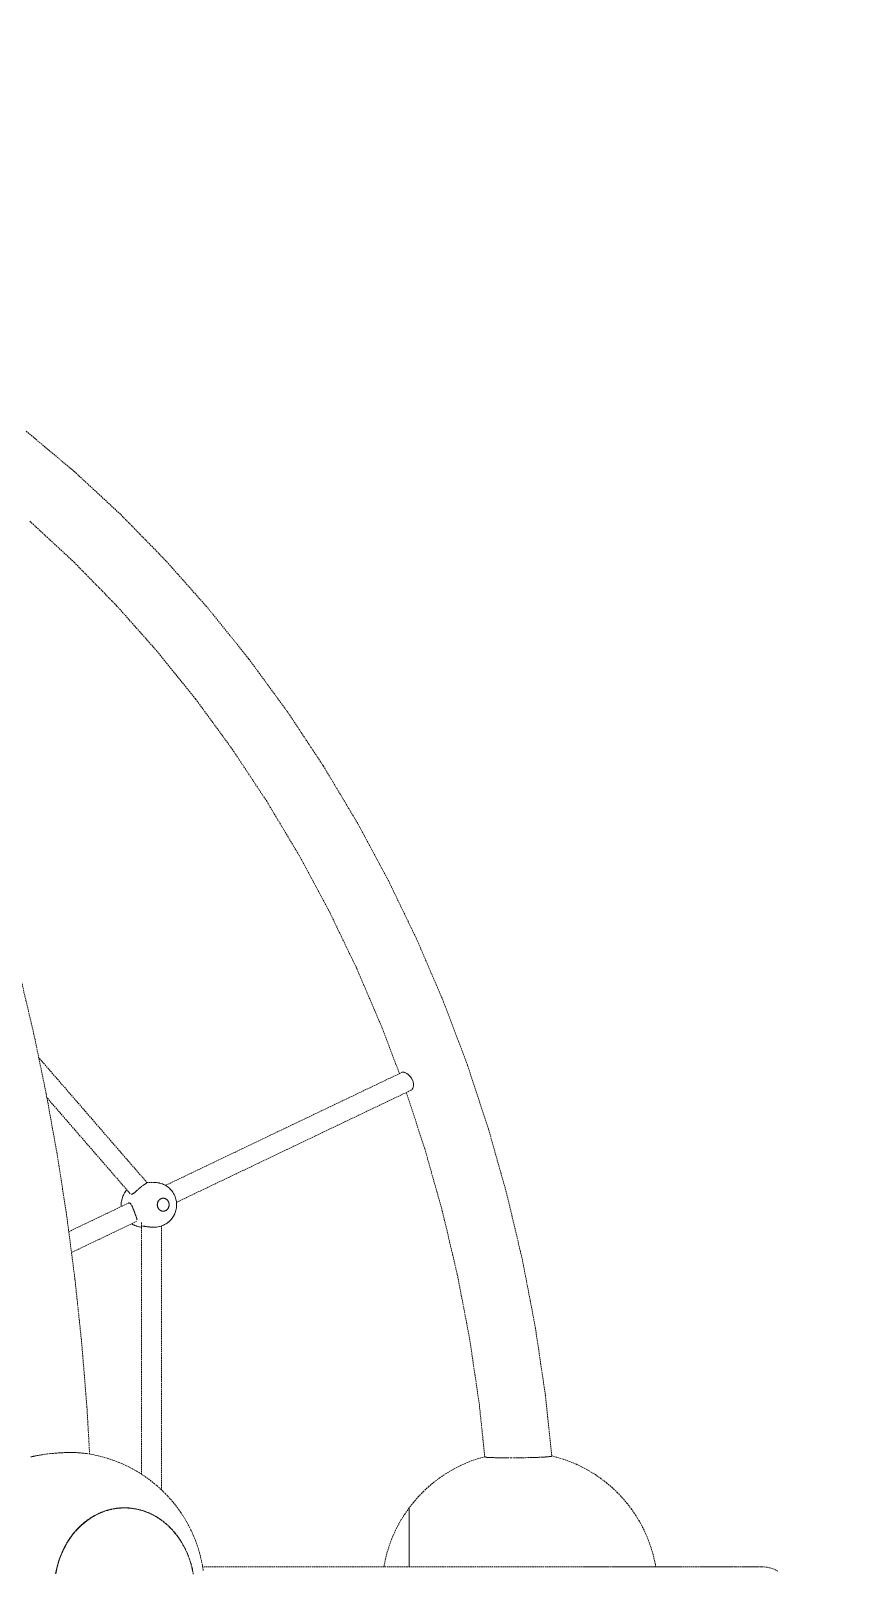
# Model space of a CAD drawing. Header units: millimetres. Extents: x -4710 to 4801, y -2494 to 3533.
# Drawn here: x 2598 to 3325, y 782 to 2168 of the extents above; entities that cross this region are included whole.
import ezdxf

# ---------------------------------------------------------------- set-up
doc = ezdxf.new("R2010")
doc.units = ezdxf.units.MM
doc.linetypes.add('HIDDEN', pattern=[1.905, 1.27, -0.635])
doc.layers.add('DIKOM_ЗОНА', color=90, linetype='Continuous')
doc.layers.add('DIKOM_ОБЪЕКТ', color=7, linetype='Continuous')

msp = doc.modelspace()

# ---------------------------------------------------------------- linework, layer by layer
at = {"layer": 'DIKOM_ЗОНА', "color": 3, "lineweight": 15}
msp.add_lwpolyline([(4784.014, 570.156, 0.09387458), (4783.602, 942.374, 0.29958044), (2291.139, 3510.482, 0.06874239), (1632.505, 3510.482, 0.06059), (1009.06, 3334.362, -0.20081277), (236.945, 3334.362, 0.06059), (-386.5, 3510.482, 0.06874239), (-1045.134, 3510.482, 0.29958044), (-3537.597, 942.374, 0.09387458), (-3538.009, 570.156, 0.30023222), (-1045.134, -2003.615, 0.06874239), (-386.5, -2003.615, 0.06059), (236.945, -1827.494, -0.20081277), (1009.06, -1827.494, 0.06059), (1632.505, -2003.615, 0.06874239), (2291.139, -2003.615, 0.30023222)], format="xyb", close=True, dxfattribs=at)
at = {"layer": 'DIKOM_ОБЪЕКТ', "color": 7, "linetype": 'HIDDEN', "lineweight": 15}
for p, q in [((2594.24, 1807.834), (2637.518, 1771.526)), ((2637.518, 1771.526), (2679.227, 1732.846)), ((2679.227, 1732.846), (2719.268, 1691.885)), ((2597.433, 1726.893), (2637.308, 1689.913)), ((2719.268, 1691.885), (2757.549, 1648.738)), ((2637.308, 1689.913), (2675.59, 1650.752)), ((2675.59, 1650.752), (2712.188, 1609.501)), ((2757.549, 1648.738), (2793.979, 1603.505)), ((2712.188, 1609.501), (2747.018, 1566.257)), ((2794.531, 1602.802), (2793.979, 1603.505)), ((2794.531, 1602.802), (2828.998, 1555.63)), ((2746.604, 1566.77), (2779.474, 1521.783)), ((2828.998, 1555.63), (2861.451, 1506.589)), ((2779.474, 1521.783), (2810.553, 1474.818)), ((2861.451, 1506.589), (2891.814, 1455.796)), ((2810.553, 1474.818), (2839.632, 1426.174)), ((2891.814, 1455.796), (2920.017, 1403.367)), ((2839.632, 1426.174), (2866.641, 1375.965)), ((2920.017, 1403.367), (2945.993, 1349.427)), ((2866.641, 1375.965), (2891.517, 1324.308)), ((2945.993, 1349.427), (2969.682, 1294.1)), ((2588.783, 1317.916), (2601.158, 1265.193)), ((2891.517, 1324.308), (2914.204, 1271.322)), ((2969.682, 1294.1), (2991.027, 1237.517)), ((2601.158, 1265.193), (2612.303, 1211.383)), ((2914.204, 1271.322), (2929.899, 1229.718)), ((2703.038, 1131.496), (2605.529, 1244.091)), ((2991.189, 1237.035), (2991.027, 1237.517)), ((2991.189, 1237.035), (3010.124, 1179.385)), ((2932.396, 1230.912), (2719.483, 1129.082)), ((2932.439, 1230.929), (2932.82, 1231.053)), ((2932.891, 1231.065), (2933.324, 1231.127)), ((2933.364, 1231.122), (2933.745, 1231.061)), ((2933.779, 1231.052), (2934.177, 1230.925)), ((2934.213, 1230.911), (2934.623, 1230.719)), ((2934.667, 1230.703), (2935.152, 1230.519)), ((2935.299, 1230.457), (2935.849, 1230.181)), ((2935.898, 1230.152), (2936.461, 1229.806)), ((2936.51, 1229.773), (2936.714, 1229.624)), ((2936.715, 1229.624), (2937.099, 1229.381)), ((2937.152, 1229.345), (2937.315, 1229.222)), ((2937.315, 1229.222), (2937.735, 1228.909)), ((2937.787, 1228.869), (2938.351, 1228.375)), ((2938.45, 1228.281), (2939.001, 1227.727)), ((2939.047, 1227.674), (2939.534, 1227.118)), ((2939.619, 1227.023), (2940.125, 1226.408)), ((2940.23, 1226.263), (2940.628, 1225.698)), ((2940.667, 1225.639), (2941.086, 1224.942)), ((2941.121, 1224.881), (2941.489, 1224.162)), ((2941.546, 1224.035), (2941.853, 1223.312)), ((2941.875, 1223.247), (2942.118, 1222.514)), ((2942.135, 1222.449), (2942.321, 1221.7)), ((2942.333, 1221.634), (2942.458, 1220.889)), ((2942.465, 1220.826), (2942.523, 1220.106)), ((2942.525, 1220.043), (2942.518, 1219.522)), ((2612.303, 1211.383), (2622.193, 1156.601)), ((2687.764, 1121.641), (2612.897, 1208.089)), ((2729.405, 1113.877), (2940.19, 1214.699)), ((2936.087, 1212.736), (2952.655, 1162.292)), ((2940.463, 1214.847), (2940.19, 1214.699)), ((2940.934, 1215.191), (2940.57, 1214.908)), ((2941.293, 1215.571), (2940.965, 1215.216)), ((2941.64, 1216.061), (2941.349, 1215.637)), ((2941.923, 1216.589), (2941.751, 1216.28)), ((2942.162, 1217.172), (2941.946, 1216.635)), ((2942.337, 1217.806), (2942.18, 1217.221)), ((2942.452, 1218.496), (2942.35, 1217.858)), ((2942.507, 1219.237), (2942.466, 1218.61)), ((3010.124, 1179.385), (3026.625, 1120.745)), ((2622.193, 1156.601), (2630.807, 1100.963)), ((2952.655, 1162.292), (2968.49, 1106.02)), ((2683.576, 1123.525), (2682.923, 1122.574)), ((2684.283, 1124.429), (2683.576, 1123.525)), ((2684.822, 1125.037), (2684.283, 1124.429)), ((2692.232, 1123.048), (2691.921, 1122.8)), ((2692.531, 1123.301), (2692.237, 1123.052)), ((2692.751, 1123.496), (2692.554, 1123.321)), ((2693.197, 1123.869), (2692.876, 1123.597)), ((2693.52, 1124.152), (2693.202, 1123.874)), ((2693.8, 1124.408), (2693.644, 1124.265)), ((2694.177, 1124.734), (2693.849, 1124.45)), ((2694.509, 1125.032), (2694.184, 1124.74)), ((2695.182, 1125.628), (2694.849, 1125.34)), ((2695.518, 1125.929), (2695.189, 1125.635)), ((2696.209, 1126.53), (2695.868, 1126.237)), ((2696.532, 1126.815), (2696.217, 1126.537)), ((2696.914, 1127.132), (2696.607, 1126.882)), ((2697.273, 1127.432), (2696.924, 1127.139)), ((2698.007, 1128.026), (2697.646, 1127.74)), ((2698.256, 1128.231), (2698.007, 1128.026)), ((2698.933, 1128.745), (2698.378, 1128.326)), ((2699.479, 1129.145), (2699.134, 1128.905)), ((2699.847, 1129.414), (2699.495, 1129.155)), ((2700.483, 1129.843), (2700.007, 1129.524)), ((2700.938, 1130.139), (2700.666, 1129.974)), ((2701.273, 1130.356), (2700.95, 1130.146)), ((2701.758, 1130.644), (2701.37, 1130.419)), ((2702.408, 1131.021), (2702.115, 1130.856)), ((2702.834, 1131.277), (2702.651, 1131.167)), ((2702.825, 1131.742), (2708.876, 1131.788)), ((2709.92, 1131.787), (2708.876, 1131.788)), ((2709.92, 1131.787), (2710.427, 1131.756)), ((2710.962, 1131.721), (2710.427, 1131.756)), ((2710.962, 1131.721), (2711.528, 1131.683)), ((2712.623, 1131.537), (2711.528, 1131.683)), ((2713.707, 1131.318), (2712.623, 1131.537)), ((2713.707, 1131.318), (2714.175, 1131.222)), ((2714.175, 1131.222), (2715.24, 1130.933)), ((2715.24, 1130.933), (2716.288, 1130.574)), ((2716.722, 1130.418), (2716.288, 1130.574)), ((2716.722, 1130.418), (2717.739, 1129.993)), ((2717.739, 1129.993), (2718.731, 1129.502)), ((2719.117, 1129.293), (2718.731, 1129.502)), ((2719.117, 1129.293), (2720.069, 1128.743)), ((2720.069, 1128.743), (2720.989, 1128.131)), ((2720.989, 1128.131), (2721.875, 1127.459)), ((2722.185, 1127.219), (2721.875, 1127.459)), ((2722.185, 1127.219), (2723.019, 1126.501)), ((2723.019, 1126.501), (2723.811, 1125.729)), ((2723.811, 1125.729), (2724.56, 1124.905)), ((2724.782, 1124.657), (2724.56, 1124.905)), ((2724.782, 1124.657), (2725.472, 1123.802)), ((2725.472, 1123.802), (2726.113, 1122.902)), ((2726.704, 1121.961), (2726.113, 1122.902)), ((2632.555, 1087.505), (2686.093, 1113.113)), ((2679.684, 1112.512), (2679.665, 1111.374)), ((2679.665, 1111.374), (2679.71, 1110.236)), ((2679.769, 1113.647), (2679.684, 1112.512)), ((2679.919, 1114.774), (2679.769, 1113.647)), ((2680.132, 1115.888), (2679.919, 1114.774)), ((2680.439, 1117.127), (2680.156, 1116.002)), ((2680.786, 1118.23), (2680.439, 1117.127)), ((2681.196, 1119.307), (2680.786, 1118.23)), ((2681.665, 1120.353), (2681.196, 1119.307)), ((2682.194, 1121.364), (2681.665, 1120.353)), ((2682.78, 1122.338), (2682.194, 1121.364)), ((2682.78, 1122.338), (2682.923, 1122.574)), ((2686.312, 1113.208), (2686.102, 1113.116)), ((2686.527, 1113.272), (2686.313, 1113.209)), ((2686.535, 1113.273), (2686.749, 1113.303)), ((2686.756, 1113.303), (2686.972, 1113.3)), ((2686.98, 1113.298), (2687.205, 1113.258)), ((2687.204, 1113.258), (2687.423, 1113.181)), ((2687.43, 1113.178), (2687.641, 1113.067)), ((2687.648, 1113.062), (2687.851, 1112.919)), ((2688.056, 1112.74), (2688.251, 1112.543)), ((2688.312, 1112.47), (2688.446, 1112.312)), ((2688.454, 1112.301), (2688.633, 1112.055)), ((2688.582, 1121.207), (2688.792, 1121.196)), ((2688.633, 1112.055), (2688.803, 1111.787)), ((2688.792, 1121.196), (2689.016, 1121.208)), ((2688.872, 1111.665), (2688.983, 1111.489)), ((2689.278, 1121.269), (2689.019, 1121.208)), ((2689.026, 1111.414), (2689.161, 1111.173)), ((2689.161, 1111.173), (2689.32, 1110.858)), ((2689.548, 1121.354), (2689.283, 1121.271)), ((2689.33, 1110.838), (2689.477, 1110.521)), ((2689.822, 1121.461), (2689.551, 1121.355)), ((2689.655, 1110.149), (2689.808, 1109.799)), ((2689.82, 1109.772), (2689.966, 1109.411)), ((2690.015, 1121.551), (2689.824, 1121.462)), ((2690.04, 1109.233), (2690.133, 1109.018)), ((2690.39, 1121.734), (2690.104, 1121.59)), ((2690.133, 1109.018), (2690.282, 1108.645)), ((2690.686, 1121.908), (2690.393, 1121.736)), ((2690.989, 1122.108), (2690.69, 1121.911)), ((2691.213, 1122.269), (2690.993, 1122.11)), ((2691.575, 1122.543), (2691.299, 1122.331)), ((2691.916, 1122.797), (2691.606, 1122.565)), ((2712.168, 1111.785), (2712.175, 1112.04)), ((2712.171, 1111.53), (2712.168, 1111.785)), ((2712.171, 1111.53), (2712.184, 1111.276)), ((2712.175, 1112.04), (2712.191, 1112.294)), ((2712.207, 1111.022), (2712.184, 1111.276)), ((2712.219, 1112.547), (2712.191, 1112.294)), ((2712.241, 1110.77), (2712.207, 1111.022)), ((2712.219, 1112.547), (2712.256, 1112.799)), ((2712.241, 1110.77), (2712.284, 1110.52)), ((2712.256, 1112.799), (2712.303, 1113.049)), ((2712.337, 1110.272), (2712.284, 1110.52)), ((2712.359, 1113.296), (2712.303, 1113.049)), ((2712.4, 1110.027), (2712.337, 1110.272)), ((2712.359, 1113.296), (2712.426, 1113.54)), ((2712.473, 1109.785), (2712.4, 1110.027)), ((2712.426, 1113.54), (2712.502, 1113.78)), ((2712.473, 1109.785), (2712.555, 1109.547)), ((2712.502, 1113.78), (2712.587, 1114.017)), ((2712.646, 1109.313), (2712.555, 1109.547)), ((2712.683, 1114.249), (2712.587, 1114.017)), ((2712.746, 1109.084), (2712.646, 1109.313)), ((2712.683, 1114.249), (2712.787, 1114.477)), ((2712.856, 1108.861), (2712.746, 1109.084)), ((2712.787, 1114.477), (2712.9, 1114.7)), ((2712.9, 1114.7), (2713.022, 1114.918)), ((2713.153, 1115.129), (2713.022, 1114.918)), ((2713.153, 1115.129), (2713.292, 1115.334)), ((2713.292, 1115.334), (2713.439, 1115.531)), ((2713.592, 1115.721), (2713.439, 1115.531)), ((2713.592, 1115.721), (2713.754, 1115.903)), ((2713.754, 1115.903), (2713.922, 1116.078)), ((2713.922, 1116.078), (2714.098, 1116.244)), ((2714.28, 1116.401), (2714.098, 1116.244)), ((2714.28, 1116.401), (2714.468, 1116.55)), ((2714.468, 1116.55), (2714.662, 1116.69)), ((2714.861, 1116.82), (2714.662, 1116.69)), ((2714.861, 1116.82), (2715.065, 1116.94)), ((2715.065, 1116.94), (2715.273, 1117.05)), ((2715.273, 1117.05), (2715.486, 1117.151)), ((2715.702, 1117.241), (2715.486, 1117.151)), ((2715.702, 1117.241), (2715.922, 1117.32)), ((2715.922, 1117.32), (2716.145, 1117.389)), ((2716.145, 1117.389), (2716.37, 1117.447)), ((2716.597, 1117.494), (2716.37, 1117.447)), ((2716.597, 1117.494), (2716.827, 1117.531)), ((2716.827, 1117.531), (2717.058, 1117.556)), ((2717.29, 1117.57), (2717.058, 1117.556)), ((2717.29, 1117.57), (2717.522, 1117.573)), ((2717.522, 1117.573), (2717.754, 1117.565)), ((2717.754, 1117.565), (2717.986, 1117.545)), ((2718.215, 1117.515), (2717.986, 1117.545)), ((2718.215, 1117.515), (2718.444, 1117.474)), ((2718.444, 1117.474), (2718.67, 1117.421)), ((2718.67, 1117.421), (2718.895, 1117.358)), ((2719.117, 1117.284), (2718.895, 1117.358)), ((2719.117, 1117.284), (2719.335, 1117.199)), ((2719.335, 1117.199), (2719.55, 1117.104)), ((2719.762, 1116.999), (2719.55, 1117.104)), ((2719.762, 1116.999), (2719.968, 1116.884)), ((2719.968, 1116.884), (2720.17, 1116.759)), ((2720.17, 1116.759), (2720.367, 1116.624)), ((2720.558, 1116.481), (2720.367, 1116.624)), ((2720.558, 1116.481), (2720.743, 1116.328)), ((2720.743, 1116.328), (2720.923, 1116.166)), ((2721.095, 1115.996), (2720.923, 1116.166)), ((2721.095, 1115.996), (2721.261, 1115.818)), ((2721.261, 1115.818), (2721.419, 1115.632)), ((2721.419, 1115.632), (2721.57, 1115.439)), ((2721.713, 1115.239), (2721.57, 1115.439)), ((2721.713, 1115.239), (2721.848, 1115.032)), ((2721.975, 1114.819), (2721.848, 1115.032)), ((2722.093, 1114.601), (2721.975, 1114.819)), ((2722.161, 1108.984), (2722.048, 1108.761)), ((2722.202, 1114.376), (2722.093, 1114.601)), ((2722.266, 1109.212), (2722.161, 1108.984)), ((2722.202, 1114.376), (2722.302, 1114.147)), ((2722.266, 1109.212), (2722.361, 1109.444)), ((2722.302, 1114.147), (2722.393, 1113.914)), ((2722.446, 1109.68), (2722.361, 1109.444)), ((2722.475, 1113.676), (2722.393, 1113.914)), ((2722.522, 1109.921), (2722.446, 1109.68)), ((2722.475, 1113.676), (2722.548, 1113.434)), ((2722.589, 1110.165), (2722.522, 1109.921)), ((2722.548, 1113.434), (2722.611, 1113.189)), ((2722.589, 1110.165), (2722.645, 1110.412)), ((2722.611, 1113.189), (2722.664, 1112.941)), ((2722.692, 1110.662), (2722.645, 1110.412)), ((2722.707, 1112.69), (2722.664, 1112.941)), ((2722.73, 1110.914), (2722.692, 1110.662)), ((2722.707, 1112.69), (2722.741, 1112.438)), ((2722.73, 1110.914), (2722.757, 1111.166)), ((2722.741, 1112.438), (2722.764, 1112.185)), ((2722.774, 1111.421), (2722.757, 1111.166)), ((2722.777, 1111.93), (2722.764, 1112.185)), ((2722.78, 1111.676), (2722.774, 1111.421)), ((2722.777, 1111.93), (2722.78, 1111.676)), ((2727.242, 1120.983), (2726.704, 1121.961)), ((2727.356, 1120.775), (2727.242, 1120.983)), ((2727.356, 1120.775), (2727.829, 1119.786)), ((2727.829, 1119.786), (2728.246, 1118.768)), ((2728.246, 1118.768), (2728.607, 1117.724)), ((2728.607, 1117.724), (2728.91, 1116.658)), ((2728.91, 1116.658), (2729.155, 1115.573)), ((2729.155, 1115.573), (2729.338, 1114.475)), ((2729.338, 1114.475), (2729.462, 1113.366)), ((2729.466, 1110.02), (2729.346, 1108.912)), ((2729.462, 1113.366), (2729.525, 1112.252)), ((2729.526, 1111.135), (2729.466, 1110.02)), ((2729.525, 1112.252), (2729.526, 1111.135)), ((3026.625, 1120.745), (3040.652, 1061.253)), ((2630.807, 1100.963), (2638.127, 1044.59)), ((2693.552, 1096.729), (2634.994, 1068.721)), ((2690.294, 1108.611), (2690.432, 1108.243)), ((2690.476, 1108.132), (2690.593, 1107.841)), ((2690.607, 1107.804), (2690.754, 1107.412)), ((2690.768, 1107.372), (2690.857, 1107.118)), ((2690.915, 1106.975), (2691.069, 1106.574)), ((2691.084, 1106.531), (2691.233, 1106.118)), ((2691.296, 1105.939), (2691.389, 1105.7)), ((2691.407, 1105.654), (2691.562, 1105.23)), ((2691.579, 1105.182), (2691.67, 1104.914)), ((2691.735, 1104.753), (2691.896, 1104.324)), ((2691.914, 1104.274), (2692.065, 1103.843)), ((2692.087, 1103.786), (2692.255, 1103.345)), ((2692.255, 1103.345), (2692.41, 1102.91)), ((2692.471, 1102.736), (2692.583, 1102.449)), ((2692.598, 1102.406), (2692.743, 1102.007)), ((2692.742, 1102.007), (2692.818, 1101.779)), ((2692.894, 1101.586), (2693.025, 1101.228)), ((2693.025, 1101.228), (2693.141, 1100.886)), ((2693.279, 1100.498), (2693.386, 1100.186)), ((2693.386, 1100.186), (2693.482, 1099.878)), ((2693.588, 1099.56), (2693.673, 1099.28)), ((2693.679, 1099.257), (2693.749, 1098.986)), ((2693.824, 1098.711), (2693.881, 1098.464)), ((2693.885, 1098.447), (2693.925, 1098.213)), ((2698.025, 869.123), (2698.026, 1095.954)), ((2712.856, 1108.861), (2712.974, 1108.642)), ((2713.1, 1108.429), (2712.974, 1108.642)), ((2713.235, 1108.222), (2713.1, 1108.429)), ((2713.235, 1108.222), (2713.378, 1108.022)), ((2713.529, 1107.829), (2713.378, 1108.022)), ((2713.687, 1107.643), (2713.529, 1107.829)), ((2713.853, 1107.465), (2713.687, 1107.643)), ((2713.853, 1107.465), (2714.026, 1107.294)), ((2714.205, 1107.133), (2714.026, 1107.294)), ((2714.39, 1106.98), (2714.205, 1107.133)), ((2714.39, 1106.98), (2714.582, 1106.837)), ((2714.778, 1106.702), (2714.582, 1106.837)), ((2714.98, 1106.577), (2714.778, 1106.702)), ((2715.187, 1106.462), (2714.98, 1106.577)), ((2715.187, 1106.462), (2715.398, 1106.356)), ((2715.613, 1106.261), (2715.398, 1106.356)), ((2715.832, 1106.177), (2715.613, 1106.261)), ((2715.832, 1106.177), (2716.054, 1106.103)), ((2716.278, 1106.04), (2716.054, 1106.103)), ((2716.504, 1105.987), (2716.278, 1106.04)), ((2716.733, 1105.946), (2716.504, 1105.987)), ((2716.733, 1105.946), (2716.963, 1105.916)), ((2717.194, 1105.896), (2716.963, 1105.916)), ((2717.426, 1105.888), (2717.194, 1105.896)), ((2717.659, 1105.891), (2717.426, 1105.888)), ((2717.659, 1105.891), (2717.89, 1105.905)), ((2718.121, 1105.93), (2717.89, 1105.905)), ((2718.351, 1105.966), (2718.121, 1105.93)), ((2718.351, 1105.966), (2718.578, 1106.013)), ((2718.804, 1106.072), (2718.578, 1106.013)), ((2719.026, 1106.141), (2718.804, 1106.072)), ((2719.246, 1106.22), (2719.026, 1106.141)), ((2719.246, 1106.22), (2719.463, 1106.31)), ((2719.675, 1106.41), (2719.463, 1106.31)), ((2719.883, 1106.521), (2719.675, 1106.41)), ((2720.088, 1106.641), (2719.883, 1106.521)), ((2720.088, 1106.641), (2720.287, 1106.771)), ((2721.03, 1095.236), (2720.112, 1094.624)), ((2720.481, 1106.911), (2720.287, 1106.771)), ((2720.668, 1107.059), (2720.481, 1106.911)), ((2720.668, 1107.059), (2720.85, 1107.217)), ((2721.026, 1107.383), (2720.85, 1107.217)), ((2721.194, 1107.557), (2721.026, 1107.383)), ((2721.914, 1095.908), (2721.03, 1095.236)), ((2721.356, 1107.74), (2721.194, 1107.557)), ((2721.356, 1107.74), (2721.51, 1107.93)), ((2721.656, 1108.127), (2721.51, 1107.93)), ((2721.795, 1108.332), (2721.656, 1108.127)), ((2721.795, 1108.332), (2721.926, 1108.543)), ((2722.224, 1096.155), (2721.914, 1095.908)), ((2722.048, 1108.761), (2721.926, 1108.543)), ((2723.056, 1096.873), (2722.224, 1096.155)), ((2723.847, 1097.645), (2723.056, 1096.873)), ((2724.593, 1098.469), (2723.847, 1097.645)), ((2724.815, 1098.724), (2724.593, 1098.469)), ((2725.502, 1099.579), (2724.815, 1098.724)), ((2726.141, 1100.479), (2725.502, 1099.579)), ((2726.73, 1101.419), (2726.141, 1100.479)), ((2727.265, 1102.397), (2726.73, 1101.419)), ((2727.379, 1102.612), (2727.265, 1102.397)), ((2727.849, 1103.601), (2727.379, 1102.612)), ((2728.264, 1104.619), (2727.849, 1103.601)), ((2728.622, 1105.663), (2728.264, 1104.619)), ((2728.922, 1106.729), (2728.622, 1105.663)), ((2729.164, 1107.813), (2728.922, 1106.729)), ((2729.346, 1108.912), (2729.164, 1107.813)), ((2968.49, 1106.02), (2981.951, 1048.929)), ((2689.058, 1094.58), (2689.518, 1094.288)), ((2689.518, 1094.288), (2690.522, 1093.74)), ((2690.522, 1093.74), (2690.903, 1093.543)), ((2690.903, 1093.543), (2691.947, 1093.061)), ((2691.947, 1093.061), (2693.017, 1092.651)), ((2693.442, 1092.504), (2693.017, 1092.651)), ((2694.542, 1092.166), (2693.442, 1092.504)), ((2695.658, 1091.906), (2694.542, 1092.166)), ((2696.115, 1091.816), (2695.658, 1091.906)), ((2697.249, 1091.632), (2696.115, 1091.816)), ((2698.026, 1091.56), (2697.249, 1091.632)), ((2698.754, 1092.419), (2698.976, 1092.421)), ((2698.981, 1092.421), (2699.228, 1092.416)), ((2699.231, 1092.416), (2699.518, 1092.396)), ((2699.518, 1092.396), (2699.825, 1092.368)), ((2699.944, 1092.356), (2700.154, 1092.334)), ((2700.158, 1092.333), (2700.501, 1092.291)), ((2700.505, 1092.29), (2700.866, 1092.241)), ((2700.871, 1092.24), (2701.25, 1092.181)), ((2701.259, 1092.18), (2701.664, 1092.127)), ((2701.669, 1092.126), (2701.882, 1092.096)), ((2701.882, 1092.096), (2702.086, 1092.067)), ((2702.091, 1092.066), (2702.513, 1092.004)), ((2702.519, 1092.003), (2702.939, 1091.938)), ((2703.014, 1091.926), (2703.372, 1091.883)), ((2703.448, 1091.873), (2703.812, 1091.828)), ((2703.819, 1091.827), (2704.256, 1091.77)), ((2704.264, 1091.769), (2704.53, 1091.733)), ((2704.859, 1091.703), (2705.144, 1091.678)), ((2705.152, 1091.677), (2705.589, 1091.636)), ((2705.598, 1091.635), (2705.92, 1091.604)), ((2706.18, 1091.591), (2706.485, 1091.577)), ((2706.494, 1091.576), (2706.933, 1091.554)), ((2706.943, 1091.553), (2707.213, 1091.539)), ((2707.429, 1091.54), (2707.824, 1091.54)), ((2707.834, 1091.54), (2708.268, 1091.54)), ((2708.429, 1091.54), (2709.95, 1091.551)), ((2709.95, 1091.551), (2710.993, 1091.616)), ((2710.993, 1091.616), (2711.578, 1091.664)), ((2711.578, 1091.664), (2712.672, 1091.81)), ((2712.672, 1091.81), (2713.756, 1092.028)), ((2713.756, 1092.028), (2714.224, 1092.131)), ((2715.288, 1092.42), (2714.224, 1092.131)), ((2716.335, 1092.779), (2715.288, 1092.42)), ((2716.015, 855.062), (2716.015, 1092.67)), ((2716.768, 1092.943), (2716.335, 1092.779)), ((2717.785, 1093.367), (2716.768, 1092.943)), ((2718.776, 1093.859), (2717.785, 1093.367)), ((2719.161, 1094.074), (2718.776, 1093.859)), ((2720.112, 1094.624), (2719.161, 1094.074)), ((3040.652, 1061.253), (3052.174, 1001.049)), ((2638.127, 1044.59), (2644.138, 987.601)), ((2981.951, 1048.929), (2993.008, 991.155)), ((3052.174, 1001.049), (3061.164, 940.271)), ((2644.138, 987.601), (2648.826, 930.117)), ((2993.008, 991.155), (3001.636, 932.831)), ((2648.826, 930.117), (2651.312, 887.276)), ((3001.636, 932.831), (3006.68, 884.856)), ((3061.164, 940.271), (3066.924, 885.493)), ((2611.67, 887.195), (2611.051, 887.1)), ((2613.533, 887.481), (2611.67, 887.195)), ((2613.74, 887.514), (2613.533, 887.481)), ((2613.985, 887.544), (2613.742, 887.514)), ((2616.082, 887.717), (2614.175, 887.56)), ((2616.737, 887.777), (2616.082, 887.717)), ((2618.671, 887.952), (2616.737, 887.777)), ((2619.334, 888.017), (2618.671, 887.952)), ((2621.278, 888.208), (2619.334, 888.017)), ((2621.845, 888.268), (2621.279, 888.208)), ((2623.889, 888.389), (2621.946, 888.274)), ((2624.555, 888.432), (2623.889, 888.389)), ((2625.524, 888.494), (2624.555, 888.432)), ((2626.481, 888.535), (2625.527, 888.495)), ((2627.139, 888.57), (2626.481, 888.535)), ((2628.833, 888.659), (2627.139, 888.57)), ((2629.68, 888.664), (2629.035, 888.659)), ((2630.388, 888.67), (2629.68, 888.664)), ((2631.534, 888.679), (2630.388, 888.67)), ((2632.157, 888.689), (2631.534, 888.679)), ((2633.954, 888.718), (2632.157, 888.689)), ((2634.552, 888.732), (2633.954, 888.718)), ((2634.975, 888.742), (2634.552, 888.732)), ((2636.277, 888.697), (2634.975, 888.742)), ((2636.826, 888.68), (2636.277, 888.697)), ((2637.097, 888.672), (2636.826, 888.68)), ((2638.414, 888.633), (2637.097, 888.672)), ((2638.949, 888.621), (2638.414, 888.633)), ((2640.405, 888.587), (2638.949, 888.621)), ((2640.997, 888.536), (2640.5, 888.578)), ((2641.783, 888.468), (2640.997, 888.536)), ((2642.444, 888.411), (2641.783, 888.468)), ((2642.897, 888.374), (2642.445, 888.411)), ((2644.226, 888.265), (2642.897, 888.374)), ((2644.631, 888.233), (2644.226, 888.265)), ((2645.052, 888.2), (2644.631, 888.233)), ((2645.052, 888.2), (2648.13, 887.766)), ((2653.598, 886.923), (2648.13, 887.766)), ((2598.828, 884.792), (2598.421, 884.681)), ((2599.693, 885.028), (2598.828, 884.792)), ((2600.169, 885.158), (2599.693, 885.028)), ((2600.621, 885.282), (2600.169, 885.158)), ((2600.86, 885.347), (2600.621, 885.282)), ((2602.081, 885.594), (2600.847, 885.344)), ((2602.575, 885.698), (2602.081, 885.594)), ((2603.349, 885.861), (2602.575, 885.698)), ((2604.142, 886.008), (2603.353, 885.862)), ((2604.673, 886.107), (2604.142, 886.008)), ((2606.334, 886.419), (2604.673, 886.107)), ((2606.9, 886.504), (2606.447, 886.441)), ((2608.645, 886.747), (2606.9, 886.504)), ((2609.239, 886.834), (2608.645, 886.747)), ((2611.05, 887.1), (2609.239, 886.834)), ((2659.021, 885.746), (2653.598, 886.923)), ((2659.021, 885.746), (2662.221, 884.957)), ((2667.549, 883.458), (2662.221, 884.957)), ((2672.802, 881.636), (2667.549, 883.458)), ((2672.802, 881.636), (2675.819, 880.551)), ((2680.936, 878.429), (2675.819, 880.551)), ((2680.936, 878.429), (2683.767, 877.055)), ((2688.721, 874.651), (2683.767, 877.055)), ((2693.56, 871.947), (2688.721, 874.651)), ((2976.965, 872.882), (2982.672, 875.928)), ((2982.672, 875.928), (2988.531, 878.673)), ((2988.531, 878.673), (2994.526, 881.108)), ((2994.526, 881.108), (3000.638, 883.227)), ((3000.638, 883.227), (3006.668, 884.971)), ((3006.854, 884.725), (3007.09, 884.629)), ((3007.193, 884.615), (3007.513, 884.572)), ((3007.801, 884.527), (3008.459, 884.406)), ((3008.646, 884.39), (3009.08, 884.354)), ((3009.08, 884.354), (3009.488, 884.32)), ((3009.487, 884.32), (3009.969, 884.342)), ((3009.969, 884.342), (3010.289, 884.34)), ((3010.289, 884.34), (3010.857, 884.283)), ((3010.973, 884.254), (3011.289, 884.231)), ((3011.289, 884.231), (3012.141, 884.169)), ((3012.141, 884.169), (3012.435, 884.168)), ((3012.435, 884.168), (3013.155, 884.166)), ((3013.155, 884.166), (3013.789, 884.13)), ((3014.114, 884.124), (3014.71, 884.114)), ((3014.71, 884.114), (3015.629, 884.047)), ((3015.629, 884.047), (3015.98, 884.036)), ((3015.98, 884.036), (3017.177, 883.999)), ((3017.177, 883.999), (3017.639, 883.984)), ((3017.639, 883.984), (3018.01, 883.986)), ((3018.01, 883.986), (3019.523, 883.992)), ((3019.523, 883.992), (3019.798, 883.978)), ((3019.798, 883.978), (3020.19, 883.971)), ((3020.19, 883.971), (3020.924, 883.958)), ((3020.924, 883.958), (3022.099, 883.936)), ((3022.099, 883.936), (3022.502, 883.94)), ((3022.502, 883.94), (3023.567, 883.949)), ((3023.567, 883.949), (3024.516, 883.934)), ((3024.516, 883.934), (3024.928, 883.94)), ((3024.928, 883.94), (3025.219, 883.944)), ((3025.219, 883.944), (3025.942, 883.955)), ((3025.942, 883.955), (3027.034, 883.912)), ((3027.034, 883.912), (3027.452, 883.908)), ((3027.452, 883.908), (3029.632, 883.887)), ((3029.633, 883.887), (3030.049, 883.894)), ((3030.151, 883.896), (3032.282, 883.934)), ((3032.395, 883.939), (3032.698, 883.936)), ((3032.698, 883.936), (3034.978, 883.915)), ((3034.978, 883.915), (3035.384, 883.922)), ((3035.384, 883.922), (3035.946, 883.932)), ((3035.946, 883.932), (3037.681, 883.961)), ((3037.681, 883.961), (3038.077, 883.978)), ((3038.077, 883.978), (3038.864, 884.013)), ((3038.864, 884.013), (3040.38, 883.997)), ((3040.38, 883.997), (3040.763, 884.003)), ((3040.763, 884.003), (3043.038, 884.04)), ((3043.049, 884.04), (3043.415, 884.056)), ((3043.415, 884.056), (3045.33, 884.14)), ((3045.33, 884.14), (3045.664, 884.136)), ((3046.013, 884.143), (3045.664, 884.136)), ((3048.214, 884.183), (3046.013, 884.143)), ((3048.54, 884.199), (3048.214, 884.183)), ((3049.8, 884.261), (3048.54, 884.199)), ((3049.801, 884.261), (3050.667, 884.283)), ((3050.667, 884.283), (3050.971, 884.298)), ((3050.971, 884.298), (3051.777, 884.34)), ((3051.777, 884.34), (3053.013, 884.337)), ((3053.013, 884.337), (3053.293, 884.345)), ((3053.293, 884.345), (3054.525, 884.379)), ((3054.525, 884.379), (3055.229, 884.399)), ((3055.229, 884.399), (3055.483, 884.415)), ((3055.483, 884.415), (3057.29, 884.527)), ((3057.29, 884.527), (3057.518, 884.551)), ((3057.518, 884.551), (3058.188, 884.62)), ((3058.748, 884.646), (3058.188, 884.62)), ((3058.749, 884.646), (3059.187, 884.643)), ((3059.39, 884.649), (3059.187, 884.643)), ((3060.911, 884.696), (3059.39, 884.649)), ((3061.431, 884.736), (3061.086, 884.71)), ((3062.433, 884.814), (3061.431, 884.736)), ((3063.369, 884.944), (3062.581, 884.835)), ((3063.369, 884.944), (3063.746, 884.96)), ((3063.869, 884.973), (3064.544, 885.042)), ((3064.848, 885.056), (3064.544, 885.042)), ((3065.72, 885.176), (3064.943, 885.069)), ((3066.322, 885.257), (3065.883, 885.225)), ((3066.765, 885.371), (3066.407, 885.272)), ((3070.828, 884.675), (3066.909, 885.635)), ((3077.023, 882.81), (3070.828, 884.675)), ((3083.113, 880.624), (3077.023, 882.81)), ((3089.08, 878.124), (3083.113, 880.624)), ((3094.908, 875.315), (3089.08, 878.124)), ((3100.583, 872.207), (3094.908, 875.315)), ((2693.56, 871.947), (2696.102, 870.346)), ((2700.743, 867.393), (2696.102, 870.346)), ((2705.247, 864.16), (2700.743, 867.393)), ((2709.6, 860.656), (2705.247, 864.16)), ((2711.721, 858.941), (2709.6, 860.656)), ((2955.948, 857.856), (2960.901, 862.019)), ((2960.901, 862.019), (2966.064, 865.918)), ((2966.064, 865.918), (2971.424, 869.542)), ((2971.424, 869.542), (2976.965, 872.882)), ((3106.087, 868.807), (3100.583, 872.207)), ((3111.407, 865.124), (3106.087, 868.807)), ((3116.527, 861.169), (3111.407, 865.124)), ((3121.434, 856.952), (3116.527, 861.169)), ((2711.721, 858.941), (2715.836, 855.242)), ((2719.78, 851.296), (2715.836, 855.242)), ((2721.512, 849.486), (2719.78, 851.296)), ((2721.512, 849.486), (2725.195, 845.391)), ((2942.484, 843.9), (2946.727, 848.784)), ((2946.727, 848.784), (2951.219, 853.44)), ((2951.219, 853.44), (2955.948, 857.856)), ((3126.115, 852.485), (3121.434, 856.952)), ((3130.555, 847.78), (3126.115, 852.485)), ((3134.745, 842.85), (3130.555, 847.78)), ((2655.214, 831.768), (2653.441, 830.73)), ((2657.485, 832.768), (2653.6, 830.603)), ((2657.5, 832.737), (2654.017, 830.808)), ((2655.214, 831.768), (2657.014, 832.74)), ((2658.841, 833.643), (2657.014, 832.74)), ((2661.489, 834.62), (2657.485, 832.768)), ((2661.078, 834.414), (2657.5, 832.737)), ((2658.841, 833.643), (2660.691, 834.476)), ((2662.563, 835.238), (2660.691, 834.476)), ((2664.847, 835.869), (2661.078, 834.414)), ((2661.489, 834.62), (2664.847, 835.869)), ((2662.563, 835.238), (2664.46, 835.93)), ((2664.46, 835.93), (2666.4, 836.559)), ((2668.746, 837.059), (2664.847, 835.869)), ((2665.596, 836.147), (2664.847, 835.869)), ((2665.596, 836.147), (2668.746, 837.059)), ((2668.376, 837.124), (2666.4, 836.559)), ((2668.376, 837.124), (2670.383, 837.621)), ((2672.703, 837.955), (2668.746, 837.059)), ((2669.783, 837.343), (2668.746, 837.059)), ((2669.783, 837.343), (2672.703, 837.955)), ((2672.412, 838.049), (2670.383, 837.621)), ((2672.412, 838.049), (2674.456, 838.404)), ((2676.706, 838.553), (2672.703, 837.955)), ((2674.028, 838.199), (2672.703, 837.955)), ((2674.028, 838.199), (2676.706, 838.553)), ((2676.508, 838.684), (2674.456, 838.404)), ((2676.508, 838.684), (2678.559, 838.886)), ((2680.698, 838.849), (2676.706, 838.553)), ((2678.311, 838.714), (2676.706, 838.553)), ((2678.311, 838.714), (2680.698, 838.849)), ((2680.602, 839.007), (2678.559, 838.886)), ((2680.602, 839.007), (2682.631, 839.045)), ((2682.613, 838.885), (2680.698, 838.849)), ((2684.666, 838.848), (2680.698, 838.849)), ((2682.613, 838.885), (2684.666, 838.848)), ((2682.631, 839.045), (2684.662, 838.999)), ((2686.711, 838.872), (2684.662, 838.999)), ((2686.913, 838.712), (2684.666, 838.848)), ((2688.742, 838.542), (2684.666, 838.848)), ((2686.711, 838.872), (2688.771, 838.664)), ((2686.913, 838.712), (2688.742, 838.542)), ((2691.191, 838.194), (2688.742, 838.542)), ((2692.919, 837.903), (2688.742, 838.542)), ((2690.835, 838.379), (2688.771, 838.664)), ((2690.835, 838.379), (2692.893, 838.018)), ((2691.191, 838.194), (2692.919, 837.903)), ((2694.938, 837.583), (2692.893, 838.018)), ((2695.428, 837.338), (2692.919, 837.903)), ((2697.067, 836.933), (2692.919, 837.903)), ((2694.938, 837.583), (2696.964, 837.075)), ((2695.428, 837.338), (2697.067, 836.933)), ((2698.96, 836.497), (2696.964, 837.075)), ((2699.606, 836.143), (2697.067, 836.933)), ((2701.167, 835.634), (2697.067, 836.933)), ((2698.96, 836.497), (2700.921, 835.851)), ((2699.606, 836.143), (2701.167, 835.634)), ((2702.84, 835.136), (2700.921, 835.851)), ((2703.703, 834.619), (2701.167, 835.634)), ((2705.133, 834.036), (2701.167, 835.634)), ((2702.84, 835.136), (2704.739, 834.347)), ((2703.703, 834.619), (2705.133, 834.036)), ((2704.739, 834.347), (2706.621, 833.483)), ((2708.908, 832.181), (2705.133, 834.036)), ((2708.482, 832.546), (2706.621, 833.483)), ((2708.482, 832.546), (2710.318, 831.538)), ((2712.559, 830.052), (2708.908, 832.181)), ((2725.195, 845.391), (2728.691, 841.075)), ((2728.691, 841.075), (2731.989, 836.552)), ((2733.22, 834.824), (2731.989, 836.552)), ((2733.22, 834.824), (2736.237, 830.219)), ((2934.925, 833.691), (2931.546, 828.322)), ((2938.532, 838.849), (2934.925, 833.691)), ((2938.532, 838.849), (2938.532, 838.554)), ((2938.683, 838.712), (2938.532, 838.848)), ((2938.532, 838.542), (2938.532, 838.848)), ((2938.532, 838.554), (2938.532, 837.955)), ((2938.683, 838.194), (2938.532, 838.542)), ((2938.532, 837.903), (2938.532, 838.542)), ((2938.532, 837.955), (2938.532, 837.059)), ((2938.532, 836.933), (2938.532, 837.903)), ((2938.532, 837.059), (2938.532, 835.869)), ((2938.532, 835.634), (2938.532, 836.933)), ((2938.532, 835.869), (2938.532, 834.414)), ((2938.532, 834.036), (2938.532, 835.634)), ((2938.532, 834.414), (2938.532, 832.737)), ((2938.532, 832.182), (2938.532, 834.036)), ((2938.532, 832.737), (2938.532, 830.808)), ((2938.532, 830.052), (2938.532, 832.182)), ((2942.484, 843.9), (2938.683, 839.045)), ((2938.683, 838.872), (2938.683, 838.664)), ((2938.683, 838.714), (2938.683, 838.199)), ((2938.683, 838.194), (2938.683, 838.712)), ((2938.683, 838.684), (2938.683, 838.404)), ((2938.683, 838.379), (2938.683, 838.664)), ((2938.683, 838.049), (2938.683, 838.404)), ((2938.683, 838.379), (2938.683, 838.018)), ((2938.683, 838.199), (2938.683, 837.343)), ((2938.683, 837.338), (2938.683, 838.194)), ((2938.683, 838.049), (2938.683, 837.621)), ((2938.683, 837.583), (2938.683, 838.018)), ((2938.683, 837.124), (2938.683, 837.621)), ((2938.683, 837.583), (2938.683, 837.075)), ((2938.683, 837.343), (2938.683, 836.147)), ((2938.683, 836.143), (2938.683, 837.338)), ((2938.683, 837.124), (2938.683, 836.559)), ((2938.683, 836.497), (2938.683, 837.075)), ((2938.683, 835.93), (2938.683, 836.559)), ((2938.683, 836.497), (2938.683, 835.851)), ((2938.683, 836.147), (2938.683, 834.62)), ((2938.683, 834.619), (2938.683, 836.143)), ((2938.683, 835.238), (2938.683, 835.93)), ((2938.683, 835.136), (2938.683, 835.851)), ((2938.683, 835.238), (2938.683, 834.476)), ((2938.683, 835.136), (2938.683, 834.347)), ((2938.683, 834.62), (2938.683, 832.769)), ((2938.683, 832.772), (2938.683, 834.619)), ((2938.683, 833.643), (2938.683, 834.476)), ((2938.683, 834.347), (2938.683, 833.483)), ((2938.683, 833.643), (2938.683, 832.74)), ((2938.683, 832.546), (2938.683, 833.483)), ((2938.683, 830.612), (2938.683, 832.772)), ((2938.683, 832.769), (2938.683, 830.603)), ((2938.683, 831.768), (2938.683, 832.74)), ((2938.683, 832.546), (2938.683, 831.538)), ((2938.683, 831.768), (2938.683, 830.73)), ((3138.672, 837.708), (3134.745, 842.85)), ((3142.326, 832.368), (3138.672, 837.708)), ((3145.695, 826.845), (3142.326, 832.368)), ((2639.593, 819.017), (2636.551, 815.452)), ((2637.406, 816.793), (2638.867, 818.476)), ((2641.008, 820.439), (2638.103, 817.24)), ((2638.867, 818.476), (2640.367, 820.097)), ((2642.835, 822.328), (2639.593, 819.017)), ((2641.903, 821.655), (2640.367, 820.097)), ((2644.054, 823.391), (2641.008, 820.439)), ((2641.903, 821.655), (2643.468, 823.147)), ((2646.26, 825.373), (2642.835, 822.328)), ((2643.468, 823.147), (2645.058, 824.572)), ((2647.242, 826.107), (2644.054, 823.391)), ((2646.668, 825.93), (2645.058, 824.572)), ((2649.853, 828.134), (2646.26, 825.373)), ((2646.668, 825.93), (2648.31, 827.224)), ((2650.576, 828.588), (2647.242, 826.107)), ((2649.987, 828.456), (2648.31, 827.224)), ((2653.6, 830.603), (2649.853, 828.134)), ((2649.987, 828.456), (2651.698, 829.625)), ((2650.576, 828.588), (2654.017, 830.808)), ((2651.698, 829.625), (2653.441, 830.73)), ((2712.126, 830.46), (2710.318, 831.538)), ((2712.126, 830.46), (2713.904, 829.315)), ((2716.123, 827.623), (2712.559, 830.052)), ((2715.647, 828.104), (2713.904, 829.315)), ((2715.647, 828.104), (2717.352, 826.829)), ((2719.532, 824.935), (2716.123, 827.623)), ((2717.352, 826.829), (2719.016, 825.491)), ((2720.644, 824.088), (2719.016, 825.491)), ((2722.736, 822.04), (2719.532, 824.935)), ((2720.644, 824.088), (2722.251, 822.612)), ((2723.83, 821.064), (2722.251, 822.612)), ((2722.736, 822.04), (2725.747, 818.939)), ((2723.83, 821.064), (2725.377, 819.449)), ((2725.377, 819.449), (2726.887, 817.771)), ((2728.574, 815.633), (2725.747, 818.939)), ((2739.044, 825.435), (2736.237, 830.219)), ((2739.044, 825.435), (2741.633, 820.485)), ((2742.354, 818.961), (2741.633, 820.485)), ((2742.354, 818.961), (2744.654, 814)), ((2928.447, 822.827), (2925.635, 817.101)), ((2931.546, 828.322), (2928.447, 822.827)), ((2938.532, 828.588), (2938.532, 830.808)), ((2938.532, 827.623), (2938.532, 830.052)), ((2938.532, 828.588), (2938.532, 826.107)), ((2938.532, 824.935), (2938.532, 827.623)), ((2938.532, 826.107), (2938.532, 823.391)), ((2938.532, 822.04), (2938.532, 824.935)), ((2938.532, 822.04), (2938.532, 818.939)), ((2938.532, 815.633), (2938.532, 818.939)), ((2938.683, 830.46), (2938.683, 831.538)), ((2938.683, 829.625), (2938.683, 830.73)), ((2938.683, 828.148), (2938.683, 830.612)), ((2938.683, 830.603), (2938.683, 828.134)), ((2938.683, 830.46), (2938.683, 829.315)), ((2938.683, 828.456), (2938.683, 829.625)), ((2938.683, 828.104), (2938.683, 829.315)), ((2938.683, 818.201), (2938.683, 828.456)), ((2938.683, 828.456), (2938.683, 827.224)), ((2938.683, 825.393), (2938.683, 828.148)), ((2938.683, 828.148), (2938.683, 815.528)), ((2938.683, 828.134), (2938.683, 825.373)), ((2938.683, 828.104), (2938.683, 826.829)), ((2938.683, 825.93), (2938.683, 827.224)), ((2938.683, 826.407), (2938.683, 826.886)), ((2938.683, 826.872), (2938.683, 826.384)), ((2938.683, 826.829), (2938.683, 825.491)), ((2938.683, 825.631), (2938.683, 826.407)), ((2938.683, 826.384), (2938.683, 825.595)), ((2938.683, 825.93), (2938.683, 824.573)), ((2938.683, 824.584), (2938.683, 825.631)), ((2938.683, 825.595), (2938.683, 824.521)), ((2938.683, 824.088), (2938.683, 825.491)), ((2938.683, 822.355), (2938.683, 825.393)), ((2938.683, 825.373), (2938.683, 822.328)), ((2938.683, 823.277), (2938.683, 824.584)), ((2938.683, 823.147), (2938.683, 824.573)), ((2938.683, 824.521), (2938.683, 823.171)), ((2938.683, 824.088), (2938.683, 822.612)), ((2938.683, 821.69), (2938.683, 823.277)), ((2938.683, 823.224), (2938.683, 822.884)), ((2938.683, 822.884), (2938.683, 823.224)), ((2938.683, 823.171), (2938.683, 821.525)), ((2938.683, 821.655), (2938.683, 823.147)), ((2938.683, 822.884), (2938.683, 822.214)), ((2938.683, 822.214), (2938.683, 822.884)), ((2938.683, 821.064), (2938.683, 822.612)), ((2938.683, 819.051), (2938.683, 822.355)), ((2938.683, 822.328), (2938.683, 819.017)), ((2938.683, 822.214), (2938.683, 821.197)), ((2938.683, 821.197), (2938.683, 822.214)), ((2938.683, 819.831), (2938.683, 821.69)), ((2938.683, 821.655), (2938.683, 820.097)), ((2938.683, 821.528), (2938.683, 819.753)), ((2938.683, 819.868), (2938.683, 821.528)), ((2938.683, 821.528), (2938.683, 819.868)), ((2938.683, 819.753), (2938.683, 821.528)), ((2938.683, 821.525), (2938.683, 819.596)), ((2938.683, 819.869), (2938.683, 821.197)), ((2938.683, 821.197), (2938.683, 819.869)), ((2938.683, 821.064), (2938.683, 819.449)), ((2938.683, 818.476), (2938.683, 820.097)), ((2938.683, 819.869), (2938.683, 818.201)), ((2938.683, 818.201), (2938.683, 819.869)), ((2938.683, 819.868), (2938.683, 818.201)), ((2938.683, 818.201), (2938.683, 819.868)), ((2938.683, 818.201), (2938.683, 819.831)), ((2938.683, 817.75), (2938.683, 819.753)), ((2938.683, 819.753), (2938.683, 818.201)), ((2938.683, 819.596), (2938.683, 817.399)), ((2938.683, 819.449), (2938.683, 817.771)), ((2938.683, 815.495), (2938.683, 819.051)), ((2938.683, 819.017), (2938.683, 818.201)), ((2938.683, 818.201), (2938.683, 818.476)), ((3148.772, 821.154), (3145.695, 826.845)), ((3151.548, 815.31), (3148.772, 821.154)), ((2630.396, 806.266), (2628.219, 802.194)), ((2629.674, 805.402), (2628.538, 803.255)), ((2631.123, 807.634), (2628.764, 803.421)), ((2629.674, 805.402), (2630.85, 807.478)), ((2632.782, 810.146), (2630.396, 806.266)), ((2630.85, 807.478), (2632.062, 809.472)), ((2633.722, 811.652), (2631.123, 807.634)), ((2632.062, 809.472), (2633.314, 811.388)), ((2635.357, 813.809), (2632.782, 810.146)), ((2633.314, 811.388), (2634.625, 813.248)), ((2636.551, 815.452), (2633.722, 811.652)), ((2635.991, 815.05), (2634.625, 813.248)), ((2638.103, 817.24), (2635.357, 813.809)), ((2635.991, 815.05), (2637.406, 816.793)), ((2728.353, 816.032), (2726.887, 817.771)), ((2728.353, 816.032), (2729.77, 814.236)), ((2731.206, 812.139), (2728.574, 815.633)), ((2729.77, 814.236), (2731.134, 812.387)), ((2731.134, 812.387), (2732.438, 810.487)), ((2733.639, 808.465), (2731.206, 812.139)), ((2732.438, 810.487), (2733.677, 808.54)), ((2735.864, 804.629), (2733.639, 808.465)), ((2734.87, 806.516), (2733.677, 808.54)), ((2734.87, 806.516), (2736.02, 804.411)), ((2737.864, 800.671), (2735.864, 804.629)), ((2736.02, 804.411), (2737.124, 802.238)), ((2744.654, 814), (2746.729, 808.904)), ((2746.729, 808.904), (2748.573, 803.688)), ((2920.904, 805.332), (2918.997, 799.309)), ((2923.119, 811.313), (2920.904, 805.332)), ((2925.635, 817.101), (2923.119, 811.313)), ((2938.532, 812.139), (2938.532, 815.633)), ((2938.532, 808.465), (2938.532, 812.139)), ((2938.532, 804.629), (2938.532, 808.465)), ((2938.532, 800.671), (2938.532, 804.629)), ((2938.682, 813.037), (2938.683, 815.495)), ((2938.683, 814.236), (2938.682, 812.387)), ((2938.682, 812.201), (2938.682, 813.248)), ((2938.682, 812.201), (2938.682, 813.248)), ((2938.682, 812.201), (2938.682, 812.706)), ((2938.682, 812.387), (2938.682, 810.487)), ((2938.682, 811.703), (2938.682, 812.201)), ((2938.682, 811.703), (2938.682, 812.201)), ((2938.682, 811.703), (2938.682, 812.201)), ((2938.682, 811.703), (2938.682, 812.201)), ((2938.682, 811.703), (2938.682, 812.201)), ((2938.682, 811.703), (2938.682, 812.201)), ((2938.682, 791.577), (2938.682, 811.703)), ((2938.682, 809.811), (2938.682, 811.703)), ((2938.682, 811.703), (2938.682, 809.22)), ((2938.682, 807.691), (2938.682, 811.703)), ((2938.682, 811.703), (2938.682, 785.931)), ((2938.682, 809.451), (2938.682, 811.703)), ((2938.682, 809.451), (2938.682, 811.703)), ((2938.682, 811.388), (2938.682, 811.703)), ((2938.682, 809.451), (2938.682, 811.703)), ((2938.682, 811.703), (2938.682, 811.233)), ((2938.682, 811.653), (2938.682, 807.634)), ((2938.682, 809.472), (2938.682, 811.388)), ((2938.682, 810.487), (2938.682, 808.54)), ((2938.682, 806.669), (2938.682, 809.811)), ((2938.682, 809.811), (2938.682, 809.143)), ((2938.682, 807.478), (2938.682, 809.472)), ((2938.682, 806.457), (2938.682, 809.451)), ((2938.682, 809.451), (2938.682, 806.457)), ((2938.682, 809.22), (2938.682, 805.98)), ((2938.682, 809.143), (2938.682, 808.079)), ((2938.682, 806.516), (2938.682, 808.54)), ((2938.682, 803.482), (2938.682, 807.691)), ((2938.682, 807.634), (2938.682, 803.421)), ((2938.682, 805.402), (2938.682, 807.478)), ((2938.682, 803.294), (2938.682, 806.669)), ((2938.682, 806.669), (2938.682, 805.845)), ((2938.682, 806.516), (2938.682, 804.411)), ((2938.682, 803.211), (2938.682, 806.457)), ((2938.682, 806.457), (2938.682, 803.211)), ((2938.682, 805.98), (2938.682, 802.529)), ((2938.682, 805.845), (2938.682, 803.728)), ((2938.682, 805.402), (2938.682, 803.256)), ((2938.682, 804.411), (2938.682, 802.238)), ((2938.683, 816.032), (2938.683, 817.771)), ((2938.683, 815.528), (2938.683, 817.75)), ((2938.683, 817.399), (2938.683, 815.528)), ((2938.683, 816.032), (2938.683, 814.236)), ((2938.683, 815.528), (2938.683, 814.948)), ((2938.683, 814.157), (2938.683, 815.495)), ((3154.015, 809.329), (3151.548, 815.31)), ((3156.168, 803.228), (3154.015, 809.329)), ((2622.96, 789.512), (2623.71, 791.851)), ((2624.558, 793.574), (2623.112, 789.127)), ((2624.818, 794.498), (2623.24, 789.812)), ((2623.71, 791.851), (2624.54, 794.185)), ((2624.54, 794.185), (2625.445, 796.503)), ((2626.264, 797.942), (2624.558, 793.574)), ((2626.661, 799.038), (2624.818, 794.498)), ((2625.445, 796.503), (2626.417, 798.795)), ((2628.219, 802.194), (2626.264, 797.942)), ((2626.417, 798.795), (2627.45, 801.05)), ((2628.764, 803.421), (2626.661, 799.038)), ((2627.45, 801.05), (2628.538, 803.255)), ((2737.124, 802.238), (2738.177, 800.011)), ((2739.635, 796.609), (2737.864, 800.671)), ((2738.177, 800.011), (2739.172, 797.741)), ((2739.172, 797.741), (2739.58, 796.735)), ((2741.183, 792.443), (2739.635, 796.609)), ((2739.675, 796.5), (2740.105, 795.443)), ((2740.105, 795.443), (2740.97, 793.129)), ((2740.97, 793.129), (2741.763, 790.812)), ((2742.501, 788.203), (2741.183, 792.443)), ((2741.763, 790.812), (2742.479, 788.506)), ((2750.182, 798.366), (2748.573, 803.688)), ((2750.182, 798.366), (2751.551, 792.952)), ((2752.675, 787.462), (2751.551, 792.952)), ((2917.401, 793.163), (2916.122, 786.93)), ((2918.997, 799.309), (2917.401, 793.163)), ((2938.532, 796.609), (2938.532, 800.671)), ((2938.532, 792.443), (2938.532, 796.609)), ((2938.532, 788.203), (2938.532, 792.443)), ((2938.682, 799.099), (2938.682, 803.482)), ((2938.682, 803.421), (2938.682, 799.038)), ((2938.682, 799.656), (2938.682, 803.294)), ((2938.682, 803.294), (2938.682, 802.287)), ((2938.682, 801.05), (2938.682, 803.256)), ((2938.682, 799.748), (2938.682, 803.211)), ((2938.682, 803.211), (2938.682, 799.748)), ((2938.682, 802.529), (2938.682, 798.836)), ((2938.682, 802.287), (2938.682, 800.053)), ((2938.682, 802.238), (2938.682, 800.011)), ((2938.682, 798.795), (2938.682, 801.05)), ((2938.682, 800.011), (2938.682, 797.741)), ((2938.682, 799.748), (2938.682, 796.075)), ((2938.682, 796.075), (2938.682, 799.748)), ((2938.682, 795.719), (2938.682, 799.656)), ((2938.682, 799.656), (2938.682, 798.028)), ((2938.682, 794.556), (2938.682, 799.099)), ((2938.682, 799.038), (2938.682, 794.498)), ((2938.682, 798.836), (2938.682, 794.853)), ((2938.682, 796.504), (2938.682, 798.795)), ((2938.682, 798.028), (2938.682, 796.202)), ((2938.682, 797.741), (2938.682, 795.443)), ((2938.682, 794.185), (2938.682, 796.504)), ((2938.682, 792.23), (2938.682, 796.075)), ((2938.682, 796.075), (2938.682, 792.23)), ((2938.682, 791.577), (2938.682, 795.719)), ((2938.682, 795.719), (2938.682, 794.172)), ((2938.682, 795.443), (2938.682, 793.129)), ((2938.682, 794.853), (2938.682, 790.688)), ((2938.682, 789.863), (2938.682, 794.556)), ((2938.682, 794.498), (2938.682, 789.812)), ((2938.682, 791.851), (2938.682, 794.185)), ((2938.682, 794.172), (2938.682, 792.675)), ((2938.682, 793.129), (2938.682, 790.812)), ((2938.682, 792.675), (2938.682, 791.806)), ((2938.682, 792.23), (2938.682, 788.218)), ((2938.682, 788.218), (2938.682, 792.23)), ((2938.682, 789.512), (2938.682, 791.851)), ((2938.682, 787.325), (2938.682, 791.577)), ((2938.682, 790.812), (2938.682, 788.506)), ((2938.682, 790.688), (2938.682, 786.457)), ((3157.999, 797.022), (3156.168, 803.228)), ((3159.504, 790.729), (3157.999, 797.022)), ((3160.387, 785.931), (3159.504, 790.729)), ((2620.71, 780.015), (2621.169, 782.425)), ((2621.892, 784.489), (2620.907, 779.605)), ((2621.936, 785.006), (2620.917, 780.106)), ((2621.169, 782.425), (2621.696, 784.811)), ((2621.696, 784.811), (2622.293, 787.172)), ((2623.112, 789.127), (2621.892, 784.489)), ((2623.24, 789.812), (2621.936, 785.006)), ((2622.293, 787.172), (2622.96, 789.512)), ((2742.479, 788.506), (2743.114, 786.215)), ((2743.616, 783.785), (2742.501, 788.203)), ((2743.114, 786.215), (2743.681, 783.915)), ((2744.518, 779.143), (2743.616, 783.785)), ((2743.681, 783.915), (2744.178, 781.601)), ((2752.675, 787.462), (2753.554, 781.911)), ((2768.478, 785.931), (2752.918, 785.931)), ((2812.141, 785.931), (2768.478, 785.931)), ((2854.18, 785.931), (2812.141, 785.931)), ((2894.511, 785.931), (2854.18, 785.931)), ((2933.052, 785.931), (2894.511, 785.931)), ((2916.122, 786.93), (2915.969, 785.931)), ((2969.725, 785.931), (2933.052, 785.931)), ((2938.532, 785.931), (2938.532, 788.203)), ((2938.682, 785.931), (2938.682, 789.863)), ((2938.682, 789.812), (2938.682, 785.931)), ((2938.682, 787.172), (2938.682, 789.512)), ((2938.682, 788.506), (2938.682, 786.215)), ((2938.682, 785.931), (2938.682, 788.218)), ((2938.682, 788.218), (2938.682, 785.931)), ((2938.682, 785.931), (2938.682, 787.325)), ((2938.682, 785.931), (2938.682, 787.172)), ((2938.682, 786.457), (2938.682, 785.931)), ((2938.682, 786.215), (2938.682, 785.931)), ((3004.456, 785.931), (2969.725, 785.931)), ((3037.174, 785.931), (3004.456, 785.931)), ((3067.813, 785.931), (3037.174, 785.931)), ((3096.311, 785.931), (3067.813, 785.931)), ((3122.611, 785.931), (3096.311, 785.931)), ((3097.887, 785.931), (3115.505, 785.931)), ((3115.505, 785.931), (3140.186, 785.931)), ((3146.659, 785.931), (3122.611, 785.931)), ((3140.186, 785.931), (3162.58, 785.931)), ((3168.407, 785.931), (3146.659, 785.931)), ((3162.58, 785.931), (3182.642, 785.931)), ((3187.811, 785.931), (3168.407, 785.931)), ((3182.642, 785.931), (3200.33, 785.931)), ((3204.832, 785.931), (3187.811, 785.931)), ((3200.33, 785.931), (3215.609, 785.931)), ((3219.434, 785.931), (3204.832, 785.931)), ((3215.609, 785.931), (3228.449, 785.931)), ((3231.589, 785.931), (3219.434, 785.931)), ((3228.449, 785.931), (3238.822, 785.931)), ((3241.271, 785.931), (3231.589, 785.931)), ((3238.822, 785.931), (3246.71, 785.931)), ((3248.462, 785.931), (3241.271, 785.931)), ((3246.71, 785.931), (3252.094, 785.931)), ((3253.147, 785.931), (3248.462, 785.931)), ((3252.094, 785.931), (3254.965, 785.931)), ((3255.315, 785.931), (3253.147, 785.931)), ((3254.965, 785.931), (3255.315, 785.931)), ((3255.315, 785.931), (3257.933, 785.821)), ((3257.933, 785.821), (3260.53, 785.482)), ((3260.53, 785.482), (3263.089, 784.918)), ((3263.089, 784.918), (3265.588, 784.134)), ((3265.588, 784.134), (3268.009, 783.134)), ((3268.009, 783.134), (3270.334, 781.926))]:
    msp.add_line(p, q, dxfattribs=at)

doc.saveas('drawing.dxf')
